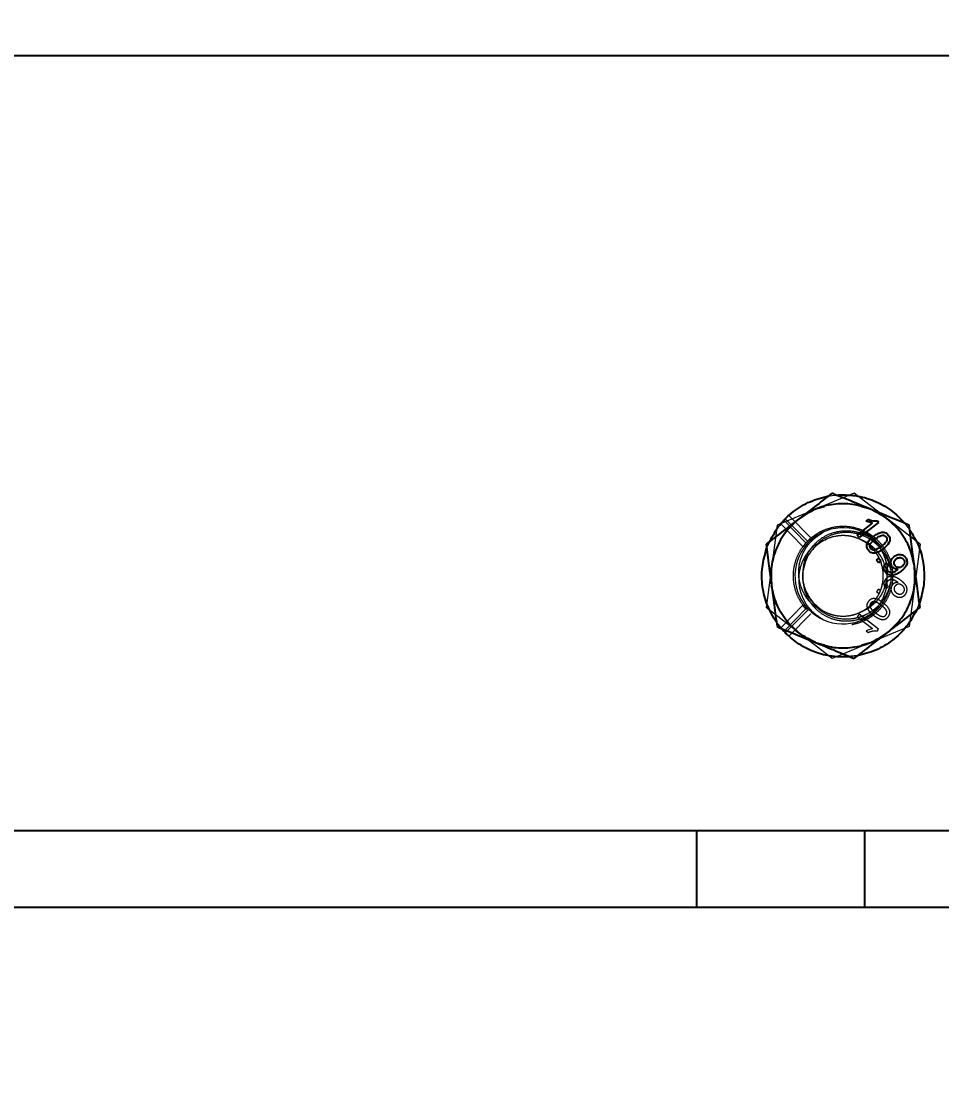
# Model space of a CAD drawing. Header units: millimetres. Extents: x 861 to 27901, y 673 to 17923.
# Drawn here: x 10442.6 to 10594.4, y 6742 to 6917.9 of the extents above; entities that cross this region are included whole.
import ezdxf

# ---------------------------------------------------------------- set-up
doc = ezdxf.new("R2010")
doc.units = ezdxf.units.MM
doc.header["$LTSCALE"] = 33.3
doc.linetypes.add('HIDDEN', pattern=[1.905, 1.27, -0.635])
doc.layers.add('CAPA_1', color=7, linetype='Continuous')
doc.styles.add('SLDTEXTSTYLE0', font='TXT', dxfattribs={"width": 0.75})
doc.dimstyles.new('SLDDIMSTYLE0', dxfattribs={"dimtxt": 66.6, "dimasz": 66.6, "dimexe": 0, "dimexo": 0.0625, "dimgap": 16.65, "dimtad": 2, "dimdec": 0, "dimlfac": 1.261261, "dimrnd": 1e-09, "dimzin": 12, "dimdsep": 46, "dimtxsty": 'SLDTEXTSTYLE0', "dimsah": 1, "dimcen": 0.09, "dimadec": 0, "dimazin": 3, "dimtfac": 1, "dimtdec": 0, "dimtofl": 0, "dimtmove": 0, "dimatfit": 3, "dimfxl": 1, "dimfrac": 2, "dimtolj": 1, "dimtzin": 12, "dimarcsym": 0})

# ---------------------------------------------------------------- blocks, each defined once
blk = doc.blocks.new('_D_13')
at = {"layer": 'CAPA_1', "transparency": 16777216}
for p, q in [((9823.17, 6912.25), (14695.32, 6912.25)), ((14662.02, 6912.25), (14662.02, 5357.98)), ((14240.18, 5357.98), (14695.32, 5357.98))]:
    blk.add_line(p, q, dxfattribs=at)
for points in [[(14662.02, 6912.25), (14651.77, 6845.65), (14672.27, 6845.65)], [(14662.02, 5357.98), (14672.27, 5424.58), (14651.77, 5424.58)]]:
    blk.add_solid(points, dxfattribs=at)
at = {"layer": 'CAPA_1', "transparency": 16777216, "insert": (14576.17, 6036.69), "char_height": 66.6, "attachment_point": 1, "rotation": 90, "style": 'SLDTEXTSTYLE0'}
blk.add_mtext('1960', dxfattribs=at)
blk = doc.blocks.new('_D_14')
at = {"layer": 'CAPA_1', "transparency": 16777216}
for p, q in [((9780.88, 6954.54), (9780.88, 7862.55)), ((10855.14, 5883.49), (10855.14, 7862.55)), ((9780.88, 7829.25), (10855.14, 7829.25))]:
    blk.add_line(p, q, dxfattribs=at)
for points in [[(9780.88, 7829.25), (9847.48, 7819.01), (9847.48, 7839.5)], [(10855.14, 7829.25), (10788.54, 7839.5), (10788.54, 7819.01)]]:
    blk.add_solid(points, dxfattribs=at)
at = {"layer": 'CAPA_1', "transparency": 16777216, "insert": (10219.59, 7915.1), "char_height": 66.6, "attachment_point": 1, "style": 'SLDTEXTSTYLE0'}
blk.add_mtext('1355', dxfattribs=at)

msp = doc.modelspace()

# ---------------------------------------------------------------- linework, layer by layer
at = {"color": 1, "linetype": 'HIDDEN', "lineweight": 18}
for p, q in [((10579.91, 6840.01), (10567.22, 6834.77)), ((10575.12, 6839.39), (10576, 6839.61)), ((10575.72, 6839.57), (10576.95, 6839.73)), ((10576.26, 6839.64), (10577.6, 6839.71)), ((10590.8, 6831.63), (10579.91, 6840.01)), ((10573.57, 6837.39), (10572.21, 6836.61)), ((10573.57, 6837.39), (10575.05, 6837.78)), ((10581.15, 6837.78), (10582.65, 6837.38)), ((10567.98, 6835.08), (10568.35, 6835.57)), ((10568.35, 6835.57), (10571.99, 6831.84)), ((10568.58, 6835.81), (10569.16, 6836.36)), ((10572.22, 6832.09), (10568.58, 6835.81)), ((10569.16, 6836.36), (10569.63, 6836.71)), ((10572.8, 6832.64), (10569.16, 6836.36)), ((10585.36, 6835.82), (10586.44, 6834.73)), ((10567.22, 6834.77), (10565.41, 6821.16)), ((10567.82, 6834.97), (10571.48, 6831.22)), ((10588.11, 6835.24), (10589.22, 6833.8)), ((10588.32, 6835.05), (10589.08, 6834.06)), ((10565.5, 6830.92), (10565.98, 6832.07)), ((10565.67, 6831.34), (10566.31, 6832.6)), ((10571.99, 6831.84), (10571.49, 6831.17)), ((10572.8, 6832.64), (10572.22, 6832.09)), ((10572.93, 6832.73), (10572.8, 6832.64)), ((10575.71, 6832.59), (10575.56, 6832.51)), ((10583.12, 6832.51), (10582.94, 6832.68)), ((10565.37, 6830.35), (10565.58, 6831.12)), ((10590.8, 6831.63), (10588.98, 6818.02)), ((10566.71, 6829.45), (10566.31, 6827.97)), ((10566.71, 6823.34), (10566.31, 6824.84)), ((10585.77, 6824.52), (10585.96, 6825.36)), ((10587.14, 6825.37), (10587.22, 6825.31)), ((10589.89, 6824.82), (10589.49, 6823.34)), ((10583.93, 6824.22), (10583.61, 6823.8)), ((10583.61, 6823.8), (10584.02, 6823.48)), ((10584.34, 6823.9), (10583.93, 6824.22)), ((10585.22, 6824.27), (10585.58, 6824.65)), ((10567.82, 6817.82), (10571.48, 6821.58)), ((10571.45, 6821.62), (10572.34, 6820.6)), ((10571.99, 6820.95), (10571.48, 6821.58)), ((10572.73, 6822.57), (10573.1, 6822.05)), ((10590.7, 6821.87), (10590.23, 6820.72)), ((10590.84, 6822.5), (10590.43, 6821.21)), ((10576.29, 6812.78), (10565.41, 6821.16)), ((10568.58, 6817.46), (10571.99, 6820.95)), ((10572.22, 6820.7), (10568.91, 6817.32)), ((10572.8, 6820.15), (10569.16, 6816.43)), ((10580.74, 6820.08), (10580.42, 6819.66)), ((10580.42, 6819.66), (10582.94, 6817.73)), ((10583.97, 6817.59), (10580.74, 6820.08)), ((10582.65, 6819.95), (10583.18, 6820.32)), ((10590.33, 6820.97), (10589.9, 6820.2)), ((10568.65, 6816.92), (10567.1, 6818.78)), ((10567.82, 6817.82), (10567.12, 6818.73)), ((10570.85, 6816.97), (10569.76, 6818.06)), ((10588.98, 6818.02), (10576.29, 6812.78)), ((10582.94, 6817.73), (10581.89, 6817.35)), ((10581.89, 6817.35), (10582.27, 6817.06)), ((10583.77, 6817.33), (10583.97, 6817.59)), ((10575.05, 6815.01), (10573.68, 6815.37)), ((10582.64, 6815.4), (10581.15, 6815.01)), ((10580.56, 6813.25), (10578.73, 6813.07)), ((10580.48, 6813.22), (10579.25, 6813.06))]:
    msp.add_line(p, q, dxfattribs=at)
at = {"color": 7, "linetype": 'Continuous', "lineweight": 25}
for p, q in [((10581.89, 6835.44), (10582.27, 6835.73)), ((10582.94, 6835.06), (10581.89, 6835.44)), ((10583.77, 6835.46), (10583.97, 6835.2)), ((10580.42, 6833.13), (10582.94, 6835.06)), ((10583.97, 6835.2), (10580.74, 6832.71)), ((10580.74, 6832.71), (10580.42, 6833.13)), ((10583.61, 6828.99), (10584.02, 6829.31)), ((10583.93, 6828.57), (10583.61, 6828.99)), ((10584.34, 6828.89), (10583.93, 6828.57)), ((10584.02, 6829.31), (10584.34, 6828.89)), ((10585.22, 6828.52), (10585.58, 6828.14)), ((10587.14, 6827.42), (10587.22, 6827.48)), ((10568.35, 6817.22), (10567.82, 6817.82)), ((10568.35, 6817.22), (10568.58, 6817.46)), ((10568.58, 6816.98), (10568.91, 6817.32)), ((10082.17, 6784.37), (10684.74, 6784.37)), ((10553.92, 6784.37), (10553.92, 6771.69)), ((10581.67, 6771.69), (10581.67, 6784.37)), ((10684.74, 6771.69), (10082.17, 6771.69))]:
    msp.add_line(p, q, dxfattribs=at)
at = {"color": 1, "linetype": 'HIDDEN', "lineweight": 18}
msp.add_arc((10578.1, 6826.4), 7.93, 37.5876, 307.5876, dxfattribs=at)
at = {"color": 7, "linetype": 'Continuous', "lineweight": 25}
for points in [[(10565.98, 6832.07), (10566.49, 6833), (10567.53, 6834.87), (10569.87, 6837.09), (10572.61, 6838.78), (10574.68, 6839.31), (10575.72, 6839.57)], [(10576.95, 6839.73), (10578.02, 6839.75), (10580.15, 6839.79), (10583.25, 6838.87), (10586.09, 6837.34), (10587.57, 6835.81), (10588.32, 6835.05)], [(10582.64, 6837.39), (10581.65, 6837.71), (10579.67, 6838.36), (10576.51, 6838.3), (10573.46, 6837.53), (10571.72, 6836.39), (10570.85, 6835.82)], [(10589.89, 6827.97), (10589.67, 6828.98), (10589.24, 6831.02), (10587.62, 6833.72), (10585.43, 6835.98), (10583.57, 6836.92), (10582.64, 6837.39)], [(10570.85, 6835.82), (10570.07, 6835.12), (10568.52, 6833.73), (10567, 6830.98), (10566.13, 6827.94), (10566.25, 6825.86), (10566.31, 6824.82)], [(10589.08, 6834.06), (10589.63, 6833.14), (10590.73, 6831.31), (10591.48, 6828.18), (10591.57, 6824.95), (10590.99, 6822.9), (10590.7, 6821.87)], [(10567.12, 6818.73), (10566.57, 6819.65), (10565.48, 6821.48), (10564.72, 6824.61), (10564.63, 6827.84), (10565.21, 6829.89), (10565.5, 6830.92)], [(10585.36, 6816.97), (10586.13, 6817.67), (10587.68, 6819.06), (10589.21, 6821.82), (10590.07, 6824.85), (10589.95, 6826.93), (10589.89, 6827.97)], [(10573.57, 6815.4), (10572.64, 6815.87), (10570.78, 6816.81), (10568.58, 6819.07), (10566.96, 6821.77), (10566.53, 6823.81), (10566.31, 6824.82)], [(10590.23, 6820.72), (10589.71, 6819.79), (10588.67, 6817.92), (10586.33, 6815.7), (10583.59, 6814.01), (10581.52, 6813.48), (10580.48, 6813.22)], [(10579.25, 6813.06), (10578.27, 6813.03), (10576.31, 6812.99), (10573.45, 6813.74), (10570.78, 6815.02), (10569.32, 6816.33), (10568.58, 6816.98)], [(10573.57, 6815.4), (10574.56, 6815.08), (10576.54, 6814.43), (10579.69, 6814.49), (10582.74, 6815.26), (10584.48, 6816.4), (10585.36, 6816.97)]]:
    msp.add_open_spline(points, degree=3, dxfattribs=at)
for points, knots in [([(10576.29, 6840.01), (10575.34, 6839.28), (10573.55, 6837.9), (10571.71, 6836.48), (10570.85, 6835.82)], [0, 0, 0, 0, 0.532771, 1, 1, 1, 1]), ([(10582.64, 6837.39), (10581.63, 6837.8), (10579.48, 6838.69), (10577.4, 6839.55), (10576.29, 6840.01)], [0, 0, 0, 0, 0.467229, 1, 1, 1, 1]), ([(10588.98, 6834.77), (10587.87, 6835.23), (10585.79, 6836.09), (10583.64, 6836.98), (10582.64, 6837.39)], [0, 0, 0, 0, 0.532771, 1, 1, 1, 1]), ([(10570.85, 6835.82), (10569.99, 6835.16), (10568.14, 6833.74), (10566.36, 6832.36), (10565.41, 6831.63)], [0, 0, 0, 0, 0.467229, 1, 1, 1, 1]), ([(10582.27, 6835.73), (10582.51, 6835.63), (10582.99, 6835.42), (10583.51, 6835.45), (10583.77, 6835.46)], [0, 0, 0, 0, 0.5008657, 1, 1, 1, 1]), ([(10583.13, 6832.9), (10583.32, 6833.04), (10583.69, 6833.31), (10584.23, 6833.55), (10584.69, 6833.62), (10585.03, 6833.56), (10585.34, 6833.39), (10585.49, 6833.21), (10585.56, 6833.13)], [0, 0, 0, 0, 0.2504817, 0.5003456, 0.6317049, 0.7502211, 0.8749867, 1, 1, 1, 1]), ([(10589.89, 6827.97), (10589.75, 6829.04), (10589.44, 6831.35), (10589.14, 6833.58), (10588.98, 6834.77)], [0, 0, 0, 0, 0.467229, 1, 1, 1, 1]), ([(10582.05, 6831.57), (10582.1, 6831.71), (10582.21, 6831.98), (10582.57, 6832.44), (10582.91, 6832.72), (10583.13, 6832.9)], [0, 0, 0, 0, 0.249754, 0.499871, 1, 1, 1, 1]), ([(10582.67, 6830.9), (10582.62, 6830.97), (10582.53, 6831.11), (10582.53, 6831.37), (10582.58, 6831.61), (10582.86, 6832.03), (10583.19, 6832.28), (10583.45, 6832.49)], [0, 0, 0, 0, 0.124696, 0.249462, 0.374432, 0.499637, 1, 1, 1, 1]), ([(10583.45, 6832.49), (10583.63, 6832.62), (10583.9, 6832.82), (10584.3, 6833.04), (10584.52, 6833.08), (10584.64, 6833.1)], [0, 0, 0, 0, 0.500372, 0.750515, 1, 1, 1, 1]), ([(10585.19, 6832.85), (10585.23, 6832.77), (10585.32, 6832.63), (10585.33, 6832.38), (10585.27, 6832.13), (10585, 6831.71), (10584.67, 6831.46), (10584.41, 6831.25)], [0, 0, 0, 0, 0.124745, 0.249484, 0.374471, 0.499648, 1, 1, 1, 1]), ([(10584.64, 6833.1), (10584.69, 6833.1), (10584.79, 6833.1), (10584.95, 6833.05), (10585.08, 6832.97), (10585.15, 6832.89), (10585.19, 6832.85)], [0, 0, 0, 0, 0.250158, 0.500156, 0.750032, 1, 1, 1, 1]), ([(10585.56, 6833.13), (10585.63, 6833.03), (10585.76, 6832.84), (10585.84, 6832.5), (10585.82, 6832.15), (10585.52, 6831.52), (10585.08, 6831.14), (10584.72, 6830.83)], [0, 0, 0, 0, 0.125373, 0.250644, 0.375698, 0.501113, 1, 1, 1, 1]), ([(10565.41, 6831.63), (10565.56, 6830.44), (10565.86, 6828.21), (10566.17, 6825.9), (10566.31, 6824.82)], [0, 0, 0, 0, 0.5327709, 1, 1, 1, 1]), ([(10582.29, 6830.61), (10582.2, 6830.76), (10582.06, 6830.97), (10582.02, 6831.27), (10582.03, 6831.45), (10582.04, 6831.53), (10582.05, 6831.57)], [0, 0, 0, 0, 0.498795, 0.749148, 0.874576, 1, 1, 1, 1]), ([(10584.72, 6830.83), (10584.54, 6830.7), (10584.17, 6830.43), (10583.63, 6830.19), (10583.17, 6830.12), (10582.83, 6830.18), (10582.52, 6830.35), (10582.37, 6830.52), (10582.29, 6830.61)], [0, 0, 0, 0, 0.250476, 0.500347, 0.625768, 0.750176, 0.87497, 1, 1, 1, 1]), ([(10584.41, 6831.25), (10584.14, 6831.05), (10583.81, 6830.8), (10583.33, 6830.64), (10583.08, 6830.64), (10582.84, 6830.72), (10582.72, 6830.84), (10582.67, 6830.9)], [0, 0, 0, 0, 0.50041, 0.625613, 0.75058, 0.875344, 1, 1, 1, 1]), ([(10585.08, 6826.99), (10585, 6827.11), (10584.89, 6827.29), (10584.83, 6827.57), (10584.83, 6827.85), (10584.94, 6828.2), (10585.13, 6828.41), (10585.22, 6828.52)], [0, 0, 0, 0, 0.249859, 0.375718, 0.500481, 0.749846, 1, 1, 1, 1]), ([(10586.23, 6827.9), (10586.18, 6827.96), (10586.09, 6828.1), (10586.01, 6828.33), (10585.99, 6828.58), (10586.01, 6828.82), (10586.09, 6829.06), (10586.25, 6829.34), (10586.44, 6829.51), (10586.56, 6829.61)], [0, 0, 0, 0, 0.125074, 0.250064, 0.373261, 0.500199, 0.624296, 0.750369, 1, 1, 1, 1]), ([(10586.7, 6828.06), (10586.64, 6828.15), (10586.55, 6828.28), (10586.51, 6828.5), (10586.52, 6828.66), (10586.56, 6828.81), (10586.66, 6829), (10586.78, 6829.11), (10586.86, 6829.18)], [0, 0, 0, 0, 0.249521, 0.373851, 0.499889, 0.624096, 0.750315, 1, 1, 1, 1]), ([(10586.56, 6829.61), (10586.71, 6829.71), (10586.92, 6829.85), (10587.26, 6829.93), (10587.52, 6829.94), (10587.77, 6829.89), (10588.1, 6829.77), (10588.28, 6829.58), (10588.39, 6829.45)], [0, 0, 0, 0, 0.249869, 0.376454, 0.500348, 0.627239, 0.750824, 1, 1, 1, 1]), ([(10586.86, 6829.18), (10586.95, 6829.25), (10587.14, 6829.37), (10587.43, 6829.42), (10587.66, 6829.39), (10587.87, 6829.31), (10587.99, 6829.18), (10588.07, 6829.1)], [0, 0, 0, 0, 0.25025, 0.499842, 0.629576, 0.750665, 1, 1, 1, 1]), ([(10588.39, 6829.45), (10588.46, 6829.35), (10588.58, 6829.17), (10588.66, 6828.84), (10588.67, 6828.5), (10588.54, 6828.06), (10588.2, 6827.6), (10587.85, 6827.32), (10587.68, 6827.18)], [0, 0, 0, 0, 0.125064, 0.25009, 0.37511, 0.500169, 0.749441, 1, 1, 1, 1]), ([(10588.07, 6829.1), (10588.13, 6829.01), (10588.22, 6828.87), (10588.24, 6828.65), (10588.22, 6828.49), (10588.16, 6828.33), (10588.05, 6828.14), (10587.93, 6828.04), (10587.84, 6827.97)], [0, 0, 0, 0, 0.249017, 0.372138, 0.499365, 0.623562, 0.749893, 1, 1, 1, 1]), ([(10587.68, 6827.18), (10587.48, 6827.03), (10587.08, 6826.74), (10586.51, 6826.5), (10586.02, 6826.46), (10585.65, 6826.54), (10585.33, 6826.71), (10585.16, 6826.9), (10585.08, 6826.99)], [0, 0, 0, 0, 0.250485, 0.500119, 0.627899, 0.750092, 0.874994, 1, 1, 1, 1]), ([(10585.58, 6828.14), (10585.52, 6828.07), (10585.42, 6827.94), (10585.34, 6827.75), (10585.33, 6827.59), (10585.35, 6827.47), (10585.4, 6827.35), (10585.45, 6827.29), (10585.47, 6827.25)], [0, 0, 0, 0, 0.276477, 0.499318, 0.623718, 0.749496, 0.874756, 1, 1, 1, 1]), ([(10585.47, 6827.25), (10585.52, 6827.2), (10585.63, 6827.08), (10585.84, 6826.97), (10586.08, 6826.94), (10586.54, 6827.04), (10586.87, 6827.25), (10587.14, 6827.42)], [0, 0, 0, 0, 0.125207, 0.25031, 0.375339, 0.50062, 1, 1, 1, 1]), ([(10587.22, 6827.48), (10587.12, 6827.48), (10586.94, 6827.47), (10586.67, 6827.55), (10586.41, 6827.69), (10586.29, 6827.83), (10586.23, 6827.9)], [0, 0, 0, 0, 0.248943, 0.49945, 0.750285, 1, 1, 1, 1]), ([(10587.84, 6827.97), (10587.75, 6827.9), (10587.62, 6827.81), (10587.41, 6827.75), (10587.24, 6827.75), (10587.08, 6827.78), (10586.88, 6827.86), (10586.77, 6827.98), (10586.7, 6828.06)], [0, 0, 0, 0, 0.2499765, 0.3782222, 0.5003423, 0.6274524, 0.7508111, 1, 1, 1, 1]), ([(10590.8, 6821.16), (10590.64, 6822.35), (10590.34, 6824.58), (10590.03, 6826.89), (10589.89, 6827.97)], [0, 0, 0, 0, 0.532771, 1, 1, 1, 1]), ([(10566.31, 6824.82), (10566.46, 6823.75), (10566.76, 6821.44), (10567.06, 6819.21), (10567.22, 6818.02)], [0, 0, 0, 0, 0.467229, 1, 1, 1, 1]), ([(10585.36, 6816.97), (10586.22, 6817.63), (10588.06, 6819.05), (10589.85, 6820.43), (10590.8, 6821.16)], [0, 0, 0, 0, 0.467229, 1, 1, 1, 1]), ([(10567.22, 6818.02), (10568.33, 6817.56), (10570.41, 6816.7), (10572.56, 6815.82), (10573.57, 6815.4)], [0, 0, 0, 0, 0.5327709, 1, 1, 1, 1]), ([(10579.91, 6812.78), (10580.87, 6813.51), (10582.65, 6814.89), (10584.49, 6816.31), (10585.36, 6816.97)], [0, 0, 0, 0, 0.532771, 1, 1, 1, 1]), ([(10573.57, 6815.4), (10574.57, 6814.99), (10576.72, 6814.1), (10578.8, 6813.24), (10579.91, 6812.78)], [0, 0, 0, 0, 0.467229, 1, 1, 1, 1])]:
    msp.add_open_spline(points, degree=3, knots=knots, dxfattribs=at)
at = {"color": 1, "linetype": 'HIDDEN', "lineweight": 18}
for points, knots in [([(10570.98, 6835.9), (10570.94, 6835.88), (10570.45, 6835.61), (10570.1, 6835.15), (10569.76, 6834.73)], [0, 0, 0, 0, 0.071301, 1, 1, 1, 1]), ([(10574.47, 6820.84), (10574.12, 6821), (10572.99, 6821.51), (10571.67, 6823.22), (10570.75, 6825.59), (10570.74, 6828.16), (10571.49, 6830.33), (10572.84, 6832.28), (10574.11, 6833.13), (10574.87, 6833.63)], [0, 0, 0, 0, 0.073226, 0.23471, 0.3941, 0.554574, 0.712039, 0.827456, 1, 1, 1, 1]), ([(10571.52, 6827.26), (10571.57, 6827.73), (10571.67, 6828.65), (10572.28, 6830.22), (10573.4, 6831.78), (10575.14, 6833.07), (10577.12, 6833.78), (10579.22, 6833.92), (10581.28, 6833.46), (10583.06, 6832.55), (10583.97, 6831.64), (10584.38, 6831.23)], [0, 0, 0, 0, 0.081677, 0.161349, 0.291035, 0.413148, 0.534221, 0.654765, 0.776346, 0.898839, 1, 1, 1, 1]), ([(10585.96, 6827.43), (10585.87, 6827.8), (10585.69, 6828.54), (10585.25, 6829.49), (10584.75, 6830.32), (10584.17, 6831.08), (10583.23, 6832), (10582.26, 6832.63), (10581.4, 6833.02), (10580.92, 6833.2), (10580.39, 6833.35), (10579.38, 6833.56), (10577.84, 6833.61), (10575.89, 6833.09), (10574.32, 6832.22), (10573.64, 6831.38), (10573.39, 6831.07)], [0, 0, 0, 0, 0.069953, 0.139917, 0.190193, 0.248551, 0.31488, 0.430247, 0.459214, 0.488206, 0.524206, 0.559732, 0.679274, 0.802425, 0.926677, 1, 1, 1, 1]), ([(10580.95, 6833.79), (10581.77, 6833.3), (10583.19, 6832.45), (10584.67, 6830.38), (10585.39, 6828.39), (10585.37, 6827), (10585.36, 6826.5)], [0, 0, 0, 0, 0.314695, 0.54128, 0.834453, 1, 1, 1, 1]), ([(10575.27, 6832.36), (10574.63, 6832.09), (10573.21, 6831.48), (10571.66, 6829.58), (10570.75, 6827.19), (10570.74, 6824.64), (10571.49, 6822.46), (10572.84, 6820.51), (10574.11, 6819.66), (10574.87, 6819.16)], [0, 0, 0, 0, 0.123454, 0.276185, 0.426937, 0.578714, 0.727646, 0.836807, 1, 1, 1, 1]), ([(10572.84, 6822.34), (10573.03, 6822.11), (10573.52, 6821.53), (10574.23, 6820.97), (10574.88, 6820.58), (10575.34, 6820.35), (10575.92, 6820.11), (10576.36, 6819.98), (10576.6, 6819.93), (10576.6, 6819.93), (10576.6, 6819.93), (10576.6, 6819.93), (10576.6, 6819.92), (10576.61, 6819.92), (10576.61, 6819.92), (10576.63, 6819.92), (10576.66, 6819.91), (10576.73, 6819.9), (10576.94, 6819.85), (10577.65, 6819.74), (10578.46, 6819.74), (10579.25, 6819.85), (10579.7, 6819.94), (10580.21, 6820.09), (10580.66, 6820.26), (10580.93, 6820.38), (10581.2, 6820.52), (10581.55, 6820.71), (10582.02, 6821.02), (10582.47, 6821.38), (10582.86, 6821.75), (10583.24, 6822.18), (10583.63, 6822.69), (10583.93, 6823.2), (10584.1, 6823.54), (10584.22, 6823.82), (10584.37, 6824.18), (10584.54, 6824.73), (10584.66, 6825.29), (10584.73, 6825.89), (10584.75, 6826.48), (10584.72, 6827.04), (10584.65, 6827.51), (10584.58, 6827.85), (10584.53, 6828.05), (10584.47, 6828.3), (10584.35, 6828.67), (10584.14, 6829.17), (10583.93, 6829.59), (10583.71, 6829.95), (10583.37, 6830.46), (10582.82, 6831.11), (10582.03, 6831.78), (10581.25, 6832.26), (10580.51, 6832.6), (10579.82, 6832.83), (10579.11, 6832.97), (10578.4, 6833.04), (10577.17, 6833.03), (10575.41, 6832.61), (10573.48, 6831.34), (10572.04, 6829.5), (10571.69, 6828.01), (10571.52, 6827.26)], [0, 0, 0, 0, 0.025018, 0.062505, 0.073457, 0.087536, 0.104741, 0.12507, 0.12508, 0.125088, 0.125103, 0.125129, 0.125176, 0.125264, 0.125429, 0.125753, 0.126422, 0.127908, 0.131491, 0.144058, 0.187539, 0.197474, 0.209566, 0.225509, 0.240805, 0.248969, 0.250106, 0.265748, 0.281391, 0.297034, 0.312676, 0.325838, 0.344007, 0.365974, 0.374124, 0.375253, 0.390902, 0.40655, 0.422199, 0.437847, 0.456199, 0.471384, 0.483402, 0.495485, 0.499868, 0.500438, 0.516867, 0.531646, 0.544773, 0.556248, 0.566071, 0.595236, 0.625559, 0.651348, 0.670843, 0.691622, 0.711565, 0.729805, 0.750654, 0.81299, 0.875327, 0.937663, 1, 1, 1, 1]), ([(10580.95, 6819), (10581.77, 6819.49), (10583.18, 6820.34), (10584.68, 6822.41), (10585.37, 6824.46), (10585.44, 6826.76), (10584.84, 6829.03), (10583.51, 6830.83), (10582.07, 6831.93), (10581.23, 6832.28), (10580.81, 6832.46)], [0, 0, 0, 0, 0.165815, 0.285204, 0.439678, 0.538055, 0.684865, 0.841009, 0.920503, 1, 1, 1, 1]), ([(10589.49, 6829.45), (10589.69, 6828.95), (10589.9, 6828.41), (10589.89, 6827.85), (10589.89, 6827.81)], [0, 0, 0, 0, 0.928699, 1, 1, 1, 1]), ([(10571.52, 6825.53), (10571.57, 6825.06), (10571.67, 6824.14), (10572.28, 6822.57), (10573.4, 6821.01), (10575.14, 6819.72), (10577.12, 6819.01), (10579.22, 6818.87), (10581.28, 6819.33), (10583.06, 6820.24), (10583.97, 6821.15), (10584.38, 6821.56)], [0, 0, 0, 0, 0.081677, 0.161349, 0.291035, 0.413148, 0.534221, 0.654764, 0.776345, 0.898838, 1, 1, 1, 1]), ([(10585.96, 6825.36), (10585.87, 6824.99), (10585.69, 6824.25), (10585.25, 6823.3), (10584.75, 6822.47), (10584.17, 6821.71), (10583.23, 6820.79), (10582.26, 6820.16), (10581.4, 6819.77), (10580.92, 6819.59), (10580.39, 6819.44), (10579.38, 6819.23), (10577.84, 6819.19), (10575.89, 6819.69), (10574.1, 6820.73), (10573.26, 6821.81), (10572.84, 6822.34)], [0, 0, 0, 0, 0.066556, 0.133122, 0.180956, 0.23648, 0.299587, 0.409351, 0.436911, 0.464495, 0.498747, 0.532548, 0.646284, 0.763454, 0.881671, 1, 1, 1, 1]), ([(10585.36, 6826.29), (10585.2, 6825.46), (10584.88, 6823.76), (10583.51, 6821.96), (10582.07, 6820.86), (10581.23, 6820.51), (10580.81, 6820.33)], [0, 0, 0, 0, 0.315902, 0.654861, 0.827426, 1, 1, 1, 1]), ([(10585.96, 6825.36), (10585.86, 6824.85), (10585.67, 6823.83), (10585.17, 6822.76), (10584.77, 6822.1), (10584.55, 6821.78), (10584.32, 6821.47), (10584.12, 6821.23), (10583.93, 6821.02), (10583.57, 6820.64), (10583.21, 6820.34), (10582.94, 6820.11)], [0, 0, 0, 0, 0.249952, 0.499906, 0.562471, 0.625034, 0.687596, 0.750157, 0.77567, 0.825835, 1, 1, 1, 1]), ([(10585.08, 6825.8), (10585, 6825.68), (10584.89, 6825.5), (10584.83, 6825.22), (10584.83, 6824.94), (10584.94, 6824.59), (10585.13, 6824.38), (10585.22, 6824.27)], [0, 0, 0, 0, 0.249859, 0.375956, 0.500482, 0.749847, 1, 1, 1, 1]), ([(10585.08, 6825.8), (10585, 6825.68), (10584.89, 6825.5), (10584.83, 6825.22), (10584.83, 6824.94), (10584.94, 6824.59), (10585.13, 6824.38), (10585.22, 6824.27)], [0, 0, 0, 0, 0.249859, 0.375718, 0.500481, 0.749846, 1, 1, 1, 1]), ([(10587.68, 6825.61), (10587.48, 6825.76), (10587.08, 6826.05), (10586.51, 6826.29), (10586.02, 6826.33), (10585.65, 6826.25), (10585.33, 6826.08), (10585.16, 6825.89), (10585.08, 6825.8)], [0, 0, 0, 0, 0.250485, 0.500118, 0.62804, 0.750092, 0.874994, 1, 1, 1, 1]), ([(10585.58, 6824.65), (10585.52, 6824.72), (10585.42, 6824.85), (10585.34, 6825.04), (10585.33, 6825.2), (10585.36, 6825.36), (10585.43, 6825.47), (10585.47, 6825.54)], [0, 0, 0, 0, 0.277074, 0.499914, 0.624834, 0.750381, 1, 1, 1, 1]), ([(10585.58, 6824.65), (10585.52, 6824.72), (10585.42, 6824.85), (10585.34, 6825.04), (10585.33, 6825.2), (10585.35, 6825.32), (10585.4, 6825.44), (10585.45, 6825.5), (10585.47, 6825.54)], [0, 0, 0, 0, 0.2764768, 0.499318, 0.6237184, 0.7494962, 0.8747562, 1, 1, 1, 1]), ([(10585.47, 6825.54), (10585.52, 6825.59), (10585.63, 6825.71), (10585.84, 6825.82), (10586.08, 6825.85), (10586.54, 6825.75), (10586.87, 6825.54), (10587.14, 6825.37)], [0, 0, 0, 0, 0.125207, 0.25031, 0.375339, 0.50062, 1, 1, 1, 1]), ([(10586.23, 6824.89), (10586.2, 6824.86), (10586.16, 6824.79), (10586.08, 6824.65), (10586.01, 6824.46), (10585.99, 6824.21), (10586.01, 6823.97), (10586.09, 6823.73), (10586.25, 6823.45), (10586.44, 6823.29), (10586.56, 6823.18)], [0, 0, 0, 0, 0.062611, 0.125226, 0.250194, 0.373586, 0.500286, 0.62458, 0.750412, 1, 1, 1, 1]), ([(10586.23, 6824.89), (10586.18, 6824.83), (10586.09, 6824.69), (10586.01, 6824.46), (10585.99, 6824.21), (10586.01, 6823.97), (10586.09, 6823.73), (10586.25, 6823.45), (10586.44, 6823.29), (10586.56, 6823.18)], [0, 0, 0, 0, 0.125074, 0.250064, 0.373261, 0.500199, 0.624296, 0.750369, 1, 1, 1, 1]), ([(10587.22, 6825.31), (10587.12, 6825.31), (10586.94, 6825.32), (10586.66, 6825.24), (10586.41, 6825.1), (10586.29, 6824.96), (10586.23, 6824.89)], [0, 0, 0, 0, 0.24954, 0.50198, 0.751372, 1, 1, 1, 1]), ([(10587.22, 6825.31), (10587.12, 6825.31), (10586.94, 6825.32), (10586.67, 6825.24), (10586.41, 6825.1), (10586.29, 6824.96), (10586.23, 6824.89)], [0, 0, 0, 0, 0.2489432, 0.4994503, 0.7502849, 1, 1, 1, 1]), ([(10587.84, 6824.83), (10587.75, 6824.89), (10587.62, 6824.98), (10587.41, 6825.04), (10587.24, 6825.04), (10587.08, 6825.02), (10586.88, 6824.93), (10586.77, 6824.81), (10586.7, 6824.73)], [0, 0, 0, 0, 0.2499766, 0.3779151, 0.500342, 0.6271064, 0.750811, 1, 1, 1, 1]), ([(10588.39, 6823.34), (10588.46, 6823.44), (10588.58, 6823.62), (10588.66, 6823.96), (10588.67, 6824.29), (10588.54, 6824.73), (10588.2, 6825.19), (10587.85, 6825.47), (10587.68, 6825.61)], [0, 0, 0, 0, 0.125064, 0.25009, 0.37511, 0.500169, 0.749441, 1, 1, 1, 1]), ([(10588.07, 6823.69), (10588.13, 6823.78), (10588.22, 6823.92), (10588.24, 6824.14), (10588.22, 6824.3), (10588.16, 6824.46), (10588.05, 6824.65), (10587.93, 6824.75), (10587.84, 6824.83)], [0, 0, 0, 0, 0.2490172, 0.3718447, 0.4993648, 0.6232259, 0.7498924, 1, 1, 1, 1]), ([(10586.7, 6824.73), (10586.64, 6824.64), (10586.55, 6824.51), (10586.51, 6824.3), (10586.52, 6824.14), (10586.56, 6823.98), (10586.66, 6823.79), (10586.78, 6823.68), (10586.86, 6823.61)], [0, 0, 0, 0, 0.24952, 0.373528, 0.499888, 0.62379, 0.750316, 1, 1, 1, 1]), ([(10586.7, 6824.73), (10586.64, 6824.64), (10586.55, 6824.51), (10586.51, 6824.3), (10586.52, 6824.14), (10586.56, 6823.98), (10586.66, 6823.79), (10586.78, 6823.68), (10586.86, 6823.61)], [0, 0, 0, 0, 0.249521, 0.373851, 0.499889, 0.624096, 0.750315, 1, 1, 1, 1]), ([(10586.56, 6823.18), (10586.71, 6823.08), (10586.92, 6822.94), (10587.26, 6822.86), (10587.52, 6822.85), (10587.77, 6822.9), (10588.1, 6823.03), (10588.28, 6823.21), (10588.39, 6823.34)], [0, 0, 0, 0, 0.249869, 0.376654, 0.500348, 0.627459, 0.750824, 1, 1, 1, 1]), ([(10586.86, 6823.61), (10586.95, 6823.54), (10587.14, 6823.42), (10587.43, 6823.37), (10587.66, 6823.4), (10587.87, 6823.49), (10587.99, 6823.61), (10588.07, 6823.69)], [0, 0, 0, 0, 0.2502502, 0.4998414, 0.6292884, 0.7506655, 1, 1, 1, 1]), ([(10582.29, 6822.18), (10582.2, 6822.03), (10582.06, 6821.82), (10582.02, 6821.52), (10582.03, 6821.35), (10582.04, 6821.26), (10582.05, 6821.22)], [0, 0, 0, 0, 0.498795, 0.749148, 0.874576, 1, 1, 1, 1]), ([(10582.29, 6822.18), (10582.2, 6822.03), (10582.06, 6821.82), (10582.01, 6821.47), (10582.04, 6821.3), (10582.05, 6821.22)], [0, 0, 0, 0, 0.499036, 0.74951, 1, 1, 1, 1]), ([(10584.72, 6821.96), (10584.54, 6822.09), (10584.17, 6822.36), (10583.63, 6822.6), (10583.17, 6822.67), (10582.83, 6822.61), (10582.52, 6822.44), (10582.37, 6822.27), (10582.29, 6822.18)], [0, 0, 0, 0, 0.250472, 0.500339, 0.626188, 0.75018, 0.874972, 1, 1, 1, 1]), ([(10582.67, 6821.89), (10582.62, 6821.82), (10582.53, 6821.68), (10582.53, 6821.42), (10582.58, 6821.18), (10582.86, 6820.76), (10583.19, 6820.51), (10583.45, 6820.3)], [0, 0, 0, 0, 0.124696, 0.249462, 0.374432, 0.499637, 1, 1, 1, 1]), ([(10584.41, 6821.54), (10584.14, 6821.74), (10583.81, 6821.99), (10583.33, 6822.15), (10583.08, 6822.15), (10582.84, 6822.07), (10582.72, 6821.95), (10582.67, 6821.89)], [0, 0, 0, 0, 0.50041, 0.625613, 0.75058, 0.875344, 1, 1, 1, 1]), ([(10585.19, 6819.95), (10585.23, 6820.02), (10585.32, 6820.16), (10585.33, 6820.41), (10585.27, 6820.66), (10585, 6821.08), (10584.67, 6821.34), (10584.41, 6821.54)], [0, 0, 0, 0, 0.124745, 0.249484, 0.374471, 0.499648, 1, 1, 1, 1]), ([(10585.56, 6819.66), (10585.63, 6819.76), (10585.76, 6819.95), (10585.84, 6820.29), (10585.82, 6820.64), (10585.52, 6821.27), (10585.08, 6821.65), (10584.72, 6821.96)], [0, 0, 0, 0, 0.1253733, 0.2506437, 0.3756975, 0.5011132, 1, 1, 1, 1]), ([(10582.05, 6821.22), (10582.1, 6821.08), (10582.21, 6820.81), (10582.57, 6820.35), (10582.91, 6820.07), (10583.13, 6819.89)], [0, 0, 0, 0, 0.249754, 0.499871, 1, 1, 1, 1]), ([(10583.13, 6819.89), (10583.32, 6819.75), (10583.69, 6819.48), (10584.23, 6819.24), (10584.69, 6819.17), (10585.03, 6819.23), (10585.34, 6819.4), (10585.49, 6819.58), (10585.56, 6819.66)], [0, 0, 0, 0, 0.250482, 0.500345, 0.631866, 0.750221, 0.874987, 1, 1, 1, 1]), ([(10583.45, 6820.3), (10583.63, 6820.17), (10583.9, 6819.97), (10584.3, 6819.75), (10584.52, 6819.71), (10584.64, 6819.69)], [0, 0, 0, 0, 0.500372, 0.750515, 1, 1, 1, 1]), ([(10584.64, 6819.69), (10584.69, 6819.69), (10584.79, 6819.69), (10584.95, 6819.74), (10585.06, 6819.81), (10585.14, 6819.88), (10585.17, 6819.92), (10585.19, 6819.95)], [0, 0, 0, 0, 0.250055, 0.499949, 0.749722, 0.874857, 1, 1, 1, 1]), ([(10586.44, 6818.06), (10586.11, 6817.64), (10585.75, 6817.19), (10585.26, 6816.91), (10585.22, 6816.89)], [0, 0, 0, 0, 0.928699, 1, 1, 1, 1]), ([(10582.27, 6817.06), (10582.51, 6817.16), (10582.99, 6817.37), (10583.51, 6817.34), (10583.77, 6817.33)], [0, 0, 0, 0, 0.500866, 1, 1, 1, 1])]:
    msp.add_open_spline(points, degree=3, knots=knots, dxfattribs=at)
for points in [[(10571.48, 6821.58), (10571.19, 6822.02), (10570.62, 6822.9), (10570.11, 6824.4), (10569.87, 6825.96), (10569.94, 6827.53), (10570.31, 6829.07), (10570.96, 6830.51), (10571.88, 6831.8), (10573.02, 6832.88), (10574.35, 6833.73), (10575.82, 6834.31), (10577.38, 6834.6), (10578.95, 6834.59), (10580.5, 6834.28), (10581.96, 6833.67), (10583.28, 6832.8), (10584.41, 6831.7), (10585.3, 6830.4), (10585.94, 6828.95), (10586.28, 6827.41), (10586.32, 6825.83), (10586.06, 6824.27), (10585.51, 6822.79), (10584.69, 6821.44), (10583.62, 6820.28), (10582.35, 6819.34), (10580.93, 6818.65), (10579.4, 6818.26), (10577.82, 6818.16), (10576.25, 6818.36), (10574.76, 6818.87), (10573.37, 6819.63), (10572.6, 6820.34), (10572.22, 6820.7)], [(10572.84, 6822.34), (10572.39, 6823.09), (10571.49, 6824.59), (10571.35, 6827.28), (10572.19, 6829.79), (10573.95, 6831.8), (10576.33, 6832.97), (10578.98, 6833.15), (10581.5, 6832.3), (10583.5, 6830.55), (10584.68, 6828.17), (10584.86, 6825.52), (10584.01, 6823), (10582.26, 6821), (10579.87, 6819.81), (10577.23, 6819.65), (10574.67, 6820.46), (10573.45, 6821.72), (10572.84, 6822.34)], [(10584.38, 6831.23), (10584.68, 6830.8), (10585.27, 6829.94), (10585.8, 6828.46), (10586.08, 6826.92), (10586, 6825.88), (10585.96, 6825.36)], [(10572.84, 6822.34), (10572.59, 6822.7), (10572.1, 6823.43), (10571.65, 6824.66), (10571.42, 6825.96), (10571.48, 6826.83), (10571.52, 6827.26)]]:
    msp.add_open_spline(points, degree=3, dxfattribs=at)

# ---------------------------------------------------------------- dimensions: what is measured, and where the dimension line sits
at = {"layer": 'CAPA_1'}
dim = msp.add_linear_dim(base=(10855.14, 7829.25), p1=(9780.88, 6912.25), p2=(10855.14, 5841.2), dimstyle='SLDDIMSTYLE0', dxfattribs=at)
dim.commit()
dim.dimension.update_dxf_attribs({"geometry": '_D_14', "text_midpoint": (10318.01, 7829.25), "dimtype": 160})
dim = msp.add_linear_dim(base=(14662.02, 5357.98), p1=(9780.88, 6912.25), p2=(14197.89, 5357.98), angle=90, dimstyle='SLDDIMSTYLE0', dxfattribs=at)
dim.commit()
dim.dimension.update_dxf_attribs({"geometry": '_D_13', "text_midpoint": (14662.02, 6135.11), "dimtype": 160})

doc.saveas('drawing.dxf')
